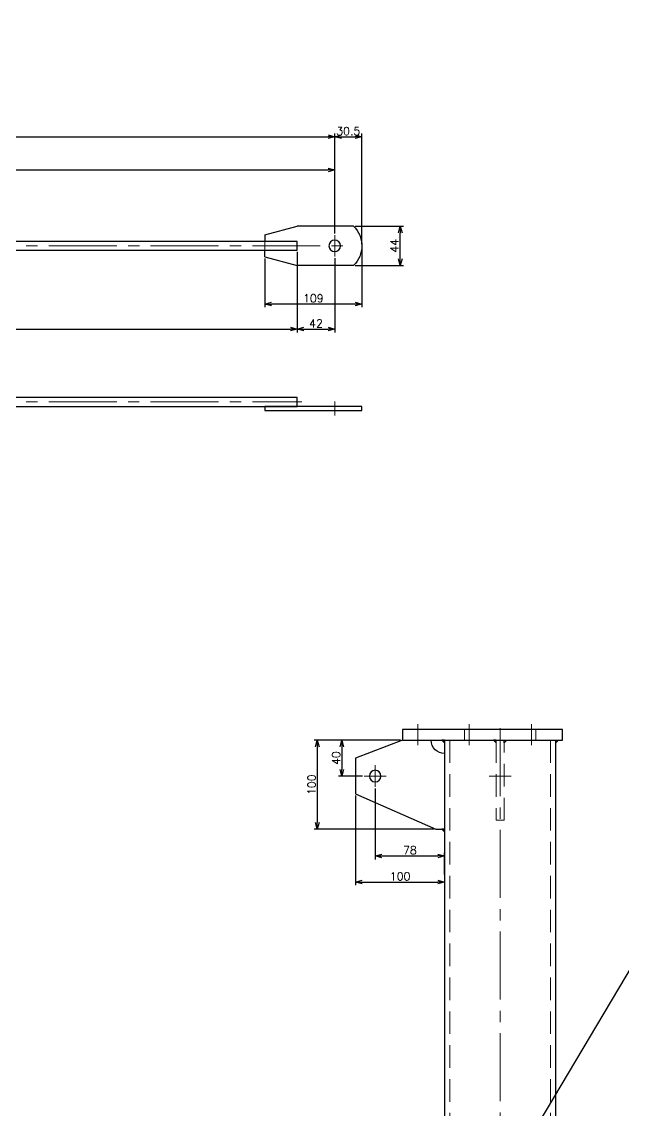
# Model space of a CAD drawing. Header units: millimetres. Extents: x -8731 to 85711, y -14522 to 31379.
# Drawn here: x 52993 to 53669, y -3110 to -1886 of the extents above; entities that cross this region are included whole.
import ezdxf

# ---------------------------------------------------------------- set-up
doc = ezdxf.new("R2010")
doc.units = ezdxf.units.MM
doc.header["$LTSCALE"] = 4
doc.header["$PDMODE"] = 99
doc.header["$PDSIZE"] = 1
doc.linetypes.add('CENTER2', pattern=[28.575, 19.05, -3.175, 3.175, -3.175])
doc.linetypes.add('HIDDEN', pattern=[9.525, 6.35, -3.175])
for name, color, linetype, lineweight in [('04_HIDDEN', 2, 'HIDDEN', 13), ('05_CENTER', 4, 'CENTER2', 13), ('08_DIM', 3, 'Continuous', 13)]:
    doc.layers.add(name, color=color, linetype=linetype, lineweight=lineweight)
doc.styles.add('KSS_TXT', font='txt.shx', dxfattribs={"bigfont": 'extfont2.shx'})
doc.dimstyles.new('KSS_DIM', dxfattribs={"dimscale": 3, "dimtxt": 3, "dimasz": 2.5, "dimexe": 1.25, "dimexo": 0.625, "dimtad": 1, "dimdsep": 46, "dimtxsty": 'KSS_TXT', "dimblk": 'OPEN30', "dimcen": 0, "dimazin": 2, "dimtfac": 0.75, "dimtmove": 0, "dimatfit": 3, "dimldrblk": 'OPEN30', "dimfxl": 1, "dimtolj": 1, "dimarcsym": 0})

# ---------------------------------------------------------------- blocks, each defined once
blk = doc.blocks.new('_Open30')
at = {"color": 0, "linetype": 'ByBlock', "lineweight": -2}
for p, q in [((-1, 0.27), (0, 0)), ((0, 0), (-1, -0.27)), ((0, 0), (-1, 0))]:
    blk.add_line(p, q, dxfattribs=at)
blk = doc.blocks.new('*D1136')
at = {"layer": '08_DIM', "color": 0, "lineweight": -2, "transparency": 16777216}
for p, q in [((53418.5, -2694), (53348.7, -2694)), ((53352.4, -2701.5), (53352.4, -2726.7)), ((53375.8, -2734.2), (53348.7, -2734.2))]:
    blk.add_line(p, q, dxfattribs=at)
at = {"layer": 'Defpoints', "color": 0, "transparency": 16777216}
for p in [(53420.4, -2694), (53352.4, -2734.2), (53377.7, -2734.2)]:
    blk.add_point(p, dxfattribs=at)
at = {"layer": '08_DIM', "color": 0, "lineweight": -2, "transparency": 16777216, "xscale": 7.5, "yscale": 7.5, "zscale": 7.5}
for p, rotation in [((53352.4, -2694), 90), ((53352.4, -2734.2), 270)]:
    blk.add_blockref('_Open30', p, dxfattribs=dict(at, rotation=rotation))
at = {"layer": '08_DIM', "color": 0, "transparency": 16777216, "insert": (53346, -2714.1), "char_height": 9, "attachment_point": 5, "rotation": 90, "style": 'KSS_TXT'}
blk.add_mtext('\\A1;40', dxfattribs=at)
blk = doc.blocks.new('*D1137')
at = {"layer": '08_DIM', "color": 0, "lineweight": -2, "transparency": 16777216}
for p, q in [((53389.9, -2748.4), (53389.9, -2827.9)), ((53397.4, -2824.1), (53460.4, -2824.1)), ((53467.9, -2845.1), (53467.9, -2820.4))]:
    blk.add_line(p, q, dxfattribs=at)
at = {"layer": 'Defpoints', "color": 0, "transparency": 16777216}
for p in [(53389.9, -2746.5), (53467.9, -2824.1), (53467.9, -2847)]:
    blk.add_point(p, dxfattribs=at)
at = {"layer": '08_DIM', "color": 0, "lineweight": -2, "transparency": 16777216, "xscale": 7.5, "yscale": 7.5, "zscale": 7.5, "rotation": 180}
blk.add_blockref('_Open30', (53389.9, -2824.1), dxfattribs=at)
at = {"layer": '08_DIM', "color": 0, "lineweight": -2, "transparency": 16777216, "xscale": 7.5, "yscale": 7.5, "zscale": 7.5}
blk.add_blockref('_Open30', (53467.9, -2824.1), dxfattribs=at)
at = {"layer": '08_DIM', "color": 0, "transparency": 16777216, "insert": (53428.9, -2817.7), "char_height": 9, "attachment_point": 5, "style": 'KSS_TXT'}
blk.add_mtext('\\A1;78', dxfattribs=at)
blk = doc.blocks.new('*D1138')
at = {"layer": '08_DIM', "color": 0, "lineweight": -2, "transparency": 16777216}
for p, q in [((53367.9, -2756.1), (53367.9, -2857.1)), ((53467.9, -2848.9), (53467.9, -2857.1)), ((53375.4, -2853.4), (53460.4, -2853.4))]:
    blk.add_line(p, q, dxfattribs=at)
at = {"layer": 'Defpoints', "color": 0, "transparency": 16777216}
for p in [(53367.9, -2754.2), (53467.9, -2847), (53467.9, -2853.4)]:
    blk.add_point(p, dxfattribs=at)
at = {"layer": '08_DIM', "color": 0, "lineweight": -2, "transparency": 16777216, "xscale": 7.5, "yscale": 7.5, "zscale": 7.5, "rotation": 180}
blk.add_blockref('_Open30', (53367.9, -2853.4), dxfattribs=at)
at = {"layer": '08_DIM', "color": 0, "lineweight": -2, "transparency": 16777216, "xscale": 7.5, "yscale": 7.5, "zscale": 7.5}
blk.add_blockref('_Open30', (53467.9, -2853.4), dxfattribs=at)
at = {"layer": '08_DIM', "color": 0, "transparency": 16777216, "insert": (53417.9, -2847), "char_height": 9, "attachment_point": 5, "style": 'KSS_TXT'}
blk.add_mtext('\\A1;100', dxfattribs=at)
blk = doc.blocks.new('*D1139')
at = {"layer": '08_DIM', "color": 0, "lineweight": -2, "transparency": 16777216}
for p, q in [((53418.5, -2694), (53321.2, -2694)), ((53324.9, -2701.5), (53324.9, -2786.5)), ((53456, -2794), (53321.2, -2794))]:
    blk.add_line(p, q, dxfattribs=at)
at = {"layer": 'Defpoints', "color": 0, "transparency": 16777216}
for p in [(53420.4, -2694), (53324.9, -2794), (53457.9, -2794)]:
    blk.add_point(p, dxfattribs=at)
at = {"layer": '08_DIM', "color": 0, "lineweight": -2, "transparency": 16777216, "xscale": 7.5, "yscale": 7.5, "zscale": 7.5}
for p, rotation in [((53324.9, -2694), 90), ((53324.9, -2794), 270)]:
    blk.add_blockref('_Open30', p, dxfattribs=dict(at, rotation=rotation))
at = {"layer": '08_DIM', "color": 0, "transparency": 16777216, "insert": (53318.5, -2744), "char_height": 9, "attachment_point": 5, "rotation": 90, "style": 'KSS_TXT'}
blk.add_mtext('\\A1;100', dxfattribs=at)
blk = doc.blocks.new('*D1190')
at = {"layer": '08_DIM', "color": 0, "linetype": 'ByBlock', "lineweight": -2, "transparency": 16777216}
for p, q in [((51537.4, -2144.9), (51537.4, -2235.4)), ((53302.4, -2144.9), (53302.4, -2235.4)), ((51544.9, -2231.7), (53294.9, -2231.7))]:
    blk.add_line(p, q, dxfattribs=at)
at = {"layer": 'Defpoints', "color": 0, "transparency": 16777216}
for p in [(51537.4, -2143.1), (53302.4, -2143.1), (53302.4, -2231.7)]:
    blk.add_point(p, dxfattribs=at)
at = {"layer": '08_DIM', "color": 0, "lineweight": -2, "transparency": 16777216, "xscale": 7.5, "yscale": 7.5, "zscale": 7.5, "rotation": 180}
blk.add_blockref('_Open30', (51537.4, -2231.7), dxfattribs=at)
at = {"layer": '08_DIM', "color": 0, "lineweight": -2, "transparency": 16777216, "xscale": 7.5, "yscale": 7.5, "zscale": 7.5}
blk.add_blockref('_Open30', (53302.4, -2231.7), dxfattribs=at)
at = {"layer": '08_DIM', "color": 0, "transparency": 16777216, "insert": (52419.9, -2225.3), "char_height": 9, "attachment_point": 5, "style": 'KSS_TXT'}
blk.add_mtext('\\A1;1765', dxfattribs=at)
blk = doc.blocks.new('*D1200')
at = {"layer": '08_DIM', "color": 0, "lineweight": -2, "transparency": 16777216}
for p, q in [((50927.1, -2124.3), (50927.1, -2011.7)), ((50934.6, -2015.5), (53336.9, -2015.5)), ((53344.4, -2124.3), (53344.4, -2011.7))]:
    blk.add_line(p, q, dxfattribs=at)
at = {"layer": 'Defpoints', "color": 0, "transparency": 16777216}
for p in [(53344.4, -2015.5), (50927.1, -2126.2), (53344.4, -2126.2)]:
    blk.add_point(p, dxfattribs=at)
at = {"layer": '08_DIM', "color": 0, "lineweight": -2, "transparency": 16777216, "xscale": 7.5, "yscale": 7.5, "zscale": 7.5, "rotation": 180}
blk.add_blockref('_Open30', (50927.1, -2015.5), dxfattribs=at)
at = {"layer": '08_DIM', "color": 0, "lineweight": -2, "transparency": 16777216, "xscale": 7.5, "yscale": 7.5, "zscale": 7.5}
blk.add_blockref('_Open30', (53344.4, -2015.5), dxfattribs=at)
at = {"layer": '08_DIM', "color": 0, "transparency": 16777216, "insert": (52138.3, -2009.1), "char_height": 9, "attachment_point": 5, "style": 'KSS_TXT'}
blk.add_mtext('\\A1;2417', dxfattribs=at)
blk = doc.blocks.new('*D1202')
at = {"layer": '08_DIM', "color": 0, "lineweight": -2, "transparency": 16777216}
for p, q in [((51537.4, -2131.2), (51537.4, -2049)), ((51544.9, -2052.8), (53336.9, -2052.8)), ((53344.4, -2124.3), (53344.4, -2049))]:
    blk.add_line(p, q, dxfattribs=at)
at = {"layer": 'Defpoints', "color": 0, "transparency": 16777216}
for p in [(53344.4, -2052.8), (53344.4, -2126.2), (51537.4, -2133.1)]:
    blk.add_point(p, dxfattribs=at)
at = {"layer": '08_DIM', "color": 0, "lineweight": -2, "transparency": 16777216, "xscale": 7.5, "yscale": 7.5, "zscale": 7.5, "rotation": 180}
blk.add_blockref('_Open30', (51537.4, -2052.8), dxfattribs=at)
at = {"layer": '08_DIM', "color": 0, "lineweight": -2, "transparency": 16777216, "xscale": 7.5, "yscale": 7.5, "zscale": 7.5}
blk.add_blockref('_Open30', (53344.4, -2052.8), dxfattribs=at)
at = {"layer": '08_DIM', "color": 0, "transparency": 16777216, "insert": (52440.9, -2046.4), "char_height": 9, "attachment_point": 5, "style": 'KSS_TXT'}
blk.add_mtext('\\A1;1807', dxfattribs=at)
blk = doc.blocks.new('A$C1421197A_1')
at = {"color": 0}
blk.add_lwpolyline([(-1606, 5), (159, 5), (159, -5), (-1606, -5)], close=True, dxfattribs=at)
blk.add_lwpolyline([(-1678.5, -5), (-1569.5, -5), (-1569.5, -9.5), (-1678.5, -9.5)], close=True)
at = {"layer": '05_CENTER', "color": 0}
for p, q in [((-1648, -15.2), (-1648, 0.6)), ((159, 0), (-1611.1, 0))]:
    blk.add_line(p, q, dxfattribs=at)
blk = doc.blocks.new('A$C15074038_1')
at = {"color": 0}
for p, q in [((-1786.4, 22), (-1723.3, 22)), ((-1686.8, 12.5), (-1723.3, 22)), ((-1686.8, 12.5), (-1686.8, 5)), ((-1686.8, -12.5), (-1686.8, -5)), ((-1786.4, -22), (-1723.3, -22)), ((-1686.8, -12.5), (-1723.3, -22))]:
    blk.add_line(p, q, dxfattribs=at)
blk.add_lwpolyline([(-1723.3, 5), (41.7, 5), (41.7, -5), (-1723.3, -5)], close=True, dxfattribs=at)
blk.add_circle((-1765.3, 0), 6.5, dxfattribs=at)
blk.add_arc((-1765.3, 0), 30.5, 133.8371, 226.1629, dxfattribs=at)
at = {"layer": '04_HIDDEN', "color": 0}
blk.add_line((-1686.8, 5), (-1686.8, -5), dxfattribs=at)
at = {"layer": '05_CENTER', "color": 0}
for p, q in [((41.7, 0), (-1777.2, 0)), ((-1765.3, -11.9), (-1765.3, 11.9))]:
    blk.add_line(p, q, dxfattribs=at)
blk = doc.blocks.new('*D4202')
at = {"layer": '08_DIM', "color": 0, "lineweight": -2, "transparency": 16777216}
for p, q in [((53302.4, -2144.9), (53302.4, -2235.4)), ((53344.4, -2151.9), (53344.4, -2235.4)), ((53309.9, -2231.7), (53336.9, -2231.7))]:
    blk.add_line(p, q, dxfattribs=at)
at = {"layer": 'Defpoints', "color": 0, "transparency": 16777216}
for p in [(53302.4, -2143.1), (53344.4, -2150), (53344.4, -2231.7)]:
    blk.add_point(p, dxfattribs=at)
at = {"layer": '08_DIM', "color": 0, "lineweight": -2, "transparency": 16777216, "xscale": 7.5, "yscale": 7.5, "zscale": 7.5, "rotation": 180}
blk.add_blockref('_Open30', (53302.4, -2231.7), dxfattribs=at)
at = {"layer": '08_DIM', "color": 0, "lineweight": -2, "transparency": 16777216, "xscale": 7.5, "yscale": 7.5, "zscale": 7.5}
blk.add_blockref('_Open30', (53344.4, -2231.7), dxfattribs=at)
at = {"layer": '08_DIM', "color": 0, "transparency": 16777216, "insert": (53323.4, -2225.3), "char_height": 9, "attachment_point": 5, "style": 'KSS_TXT'}
blk.add_mtext('\\A1;42', dxfattribs=at)
blk = doc.blocks.new('*D4203')
at = {"layer": '08_DIM', "color": 0, "lineweight": -2, "transparency": 16777216}
for p, q in [((53367.4, -2116.1), (53421.8, -2116.1)), ((53418.1, -2152.6), (53418.1, -2123.6)), ((53367.4, -2160.1), (53421.8, -2160.1))]:
    blk.add_line(p, q, dxfattribs=at)
at = {"layer": 'Defpoints', "color": 0, "transparency": 16777216}
for p in [(53365.5, -2116.1), (53418.1, -2116.1), (53365.5, -2160.1)]:
    blk.add_point(p, dxfattribs=at)
at = {"layer": '08_DIM', "color": 0, "lineweight": -2, "transparency": 16777216, "xscale": 7.5, "yscale": 7.5, "zscale": 7.5}
for p, rotation in [((53418.1, -2116.1), 90), ((53418.1, -2160.1), 270)]:
    blk.add_blockref('_Open30', p, dxfattribs=dict(at, rotation=rotation))
at = {"layer": '08_DIM', "color": 0, "transparency": 16777216, "insert": (53411.7, -2138.1), "char_height": 9, "attachment_point": 5, "rotation": 90, "style": 'KSS_TXT'}
blk.add_mtext('\\A1;44', dxfattribs=at)
blk = doc.blocks.new('*D4204')
at = {"layer": '08_DIM', "color": 0, "lineweight": -2, "transparency": 16777216}
for p, q in [((53374.9, -2139.9), (53374.9, -2207.2)), ((53265.9, -2152.4), (53265.9, -2207.2)), ((53367.4, -2203.5), (53273.4, -2203.5))]:
    blk.add_line(p, q, dxfattribs=at)
at = {"layer": 'Defpoints', "color": 0, "transparency": 16777216}
for p in [(53374.9, -2138.1), (53265.9, -2150.6), (53265.9, -2203.5)]:
    blk.add_point(p, dxfattribs=at)
at = {"layer": '08_DIM', "color": 0, "lineweight": -2, "transparency": 16777216, "xscale": 7.5, "yscale": 7.5, "zscale": 7.5, "rotation": 180}
blk.add_blockref('_Open30', (53265.9, -2203.5), dxfattribs=at)
at = {"layer": '08_DIM', "color": 0, "lineweight": -2, "transparency": 16777216, "xscale": 7.5, "yscale": 7.5, "zscale": 7.5}
blk.add_blockref('_Open30', (53374.9, -2203.5), dxfattribs=at)
at = {"layer": '08_DIM', "color": 0, "transparency": 16777216, "insert": (53320.4, -2197.1), "char_height": 9, "attachment_point": 5, "style": 'KSS_TXT'}
blk.add_mtext('\\A1;109', dxfattribs=at)
blk = doc.blocks.new('*D4205')
at = {"layer": '08_DIM', "color": 0, "lineweight": -2, "transparency": 16777216}
for p, q in [((53344.4, -2124.3), (53344.4, -2011.7)), ((53351.9, -2015.5), (53367.4, -2015.5)), ((53374.9, -2136.2), (53374.9, -2011.7))]:
    blk.add_line(p, q, dxfattribs=at)
at = {"layer": 'Defpoints', "color": 0, "transparency": 16777216}
for p in [(53374.9, -2015.5), (53344.4, -2126.2), (53374.9, -2138.1)]:
    blk.add_point(p, dxfattribs=at)
at = {"layer": '08_DIM', "color": 0, "lineweight": -2, "transparency": 16777216, "xscale": 7.5, "yscale": 7.5, "zscale": 7.5, "rotation": 180}
blk.add_blockref('_Open30', (53344.4, -2015.5), dxfattribs=at)
at = {"layer": '08_DIM', "color": 0, "lineweight": -2, "transparency": 16777216, "xscale": 7.5, "yscale": 7.5, "zscale": 7.5}
blk.add_blockref('_Open30', (53374.9, -2015.5), dxfattribs=at)
at = {"layer": '08_DIM', "color": 0, "transparency": 16777216, "insert": (53359.7, -2009.1), "char_height": 9, "attachment_point": 5, "style": 'KSS_TXT'}
blk.add_mtext('\\A1;30.5', dxfattribs=at)
blk = doc.blocks.new('A$C48715C6C_1')
at = {"color": 0}
for p, q in [((-62.5, 16), (-62.5, 847)), ((62.5, 847), (62.5, 16)), ((110, 847), (162.5, 826.7)), ((162.5, 826.7), (162.5, 786.7)), ((162.5, 786.7), (72.5, 747)), ((72.5, 747), (62.5, 747)), ((62.5, 136), (72.5, 136)), ((182.5, 80), (72.5, 136)), ((182.5, 40), (182.5, 80)), ((125, 16), (182.5, 40))]:
    blk.add_line(p, q, dxfattribs=at)
for points in [[(-70, 859), (110, 859), (110, 847), (-70, 847)], [(-62.5, 16), (-112.5, 16), (-112.5, 136), (-82.5, 166), (-62.5, 166)], [(-4.5, 16), (4.5, 16), (4.5, 166), (-4.5, 166)], [(-125, 0), (125, 0), (125, 16), (-125, 16)]]:
    blk.add_lwpolyline(points, close=True, dxfattribs=at)
at = {"color": 3}
for points in [[(-62.5, 847), (-65.5, 847), (-62.5, 844), (-62.5, 844)], [(-4.5, 847), (-7.5, 847), (-4.5, 844), (-4.5, 844)], [(4.5, 847), (7.5, 847), (4.5, 844), (4.5, 844)], [(62.5, 847), (65.5, 847), (62.5, 844), (62.5, 844)], [(62.5, 747), (65.5, 747), (62.5, 744), (62.5, 744)], [(-62.5, 166), (-65.5, 166), (-62.5, 169), (-62.5, 169)], [(62.5, 136), (65.5, 136), (62.5, 139), (62.5, 139)], [(-112.5, 16), (-115.5, 16), (-112.5, 19), (-112.5, 19)], [(-62.5, 16), (-65.5, 16), (-62.5, 19), (-62.5, 19)], [(-4.5, 16), (-7.5, 16), (-4.5, 19), (-4.5, 19)], [(4.5, 16), (7.5, 16), (4.5, 19), (4.5, 19)], [(62.5, 16), (65.5, 16), (62.5, 19), (62.5, 19)]]:
    blk.add_lwpolyline(points, close=True, dxfattribs=at)
at = {"color": 0}
for centre in [(140.5, 806.7), (160.5, 59.9)]:
    blk.add_circle(centre, 6.5, dxfattribs=at)
for centre, start, end in [((62.5, 847), 270, 0), ((-62.5, 16), 90, 180), ((62.5, 16), 0, 90)]:
    blk.add_arc(centre, 15, start, end, dxfattribs=at)
at = {"layer": '04_HIDDEN'}
for p, q in [((-40, 847), (-40, 859)), ((40, 847), (40, 859)), ((-56.5, 847), (-56.5, 16)), ((56.5, 847), (56.5, 16)), ((-40, 0), (-40, 16)), ((40, 0), (40, 16))]:
    blk.add_line(p, q, dxfattribs=at)
blk.add_lwpolyline([(-4.5, 847), (4.5, 847), (4.5, 757), (-4.5, 757)], close=True, dxfattribs=at)
at = {"layer": '05_CENTER'}
for p, q in [((-35, 865), (-35, 841.4)), ((0, -15.9), (0, 866.2)), ((35, 865), (35, 841.4)), ((92.5, 865), (92.5, 841.4)), ((140.5, 819), (140.5, 794.5)), ((12.3, 806.7), (-12.3, 806.7)), ((152.8, 806.7), (128.2, 806.7)), ((160.5, 47.6), (160.5, 72.1)), ((172.8, 59.9), (148.2, 59.9)), ((-100, -10.5), (-100, 25.6)), ((100, -10.5), (100, 25.6))]:
    blk.add_line(p, q, dxfattribs=at)

msp = doc.modelspace()

# ---------------------------------------------------------------- linework, layer by layer
at = {"color": 2}
msp.add_line((54308.90413, -1886.17185), (53267.79786, -3638.3532), dxfattribs=at)

# ---------------------------------------------------------------- block references
at = {"xscale": -1}
for name, p in [('A$C15074038_1', (51579.12581, -2138.07125)), ('A$C1421197A_1', (51696.40478, -2313.59185)), ('A$C48715C6C_1', (53530.42191, -3540.97575))]:
    msp.add_blockref(name, p, dxfattribs=at)

# ---------------------------------------------------------------- dimensions: what is measured, and where the dimension line sits
at = {"layer": '08_DIM'}
dim = msp.add_linear_dim(base=(53344.40478, -2015.46501), p1=(50927.12581, -2126.16713), p2=(53344.40478, -2126.16713), dimstyle='KSS_DIM', override={"dimscale": 3, "dimdec": 0}, dxfattribs=at)
dim.commit()
dim.dimension.update_dxf_attribs({"geometry": '*D1200', "text_midpoint": (52138.26418, -2015.46501), "dimtype": 160})
for base, p1, p2, picture, middle in [((53374.90478, -2015.46501), (53344.40478, -2126.16713), (53374.90478, -2138.07125), '*D4205', (53359.65478, -2009.08376)), ((53265.90478, -2203.45573), (53374.90478, -2138.07125), (53265.90478, -2150.57125), '*D4204', (53320.40478, -2197.08073)), ((53344.40478, -2231.66326), (53302.40478, -2143.07125), (53344.40478, -2149.97536), '*D4202', (53323.40478, -2225.28826))]:
    dim = msp.add_linear_dim(base=base, p1=p1, p2=p2, dimstyle='KSS_DIM', dxfattribs=at)
    dim.commit()
    dim.dimension.update_dxf_attribs({"geometry": picture, "text_midpoint": middle})
dim = msp.add_linear_dim(base=(53344.40478, -2052.79036), p1=(51537.40256, -2133.07125), p2=(53344.40478, -2126.16713), dimstyle='KSS_DIM', override={"dimdec": 0}, dxfattribs=at)
dim.commit()
dim.dimension.update_dxf_attribs({"geometry": '*D1202', "text_midpoint": (52440.90367, -2046.41536)})
dim = msp.add_linear_dim(base=(53418.09768, -2116.07125), p1=(53365.52941, -2160.07125), p2=(53365.52941, -2116.07125), angle=90, dimstyle='KSS_DIM', dxfattribs=at)
dim.commit()
dim.dimension.update_dxf_attribs({"geometry": '*D4203', "text_midpoint": (53411.72268, -2138.07125)})
for base, p1, p2, angle, override, picture, middle in [((53302.40478, -2231.66326), (51537.40256, -2143.07125), (53302.40478, -2143.07125), 180, {"dimdec": 0}, '*D1190', (52419.90367, -2225.28201)), ((53324.91441, -2793.97575), (53420.42191, -2693.97575), (53457.92191, -2793.97575), 270, {"dimscale": 3}, '*D1139', (53318.53941, -2743.97575)), ((53352.40075, -2734.22959), (53420.42191, -2693.97575), (53377.66806, -2734.22959), 270, {"dimscale": 3, "dimdec": 0}, '*D1136', (53346.02575, -2714.10267)), ((53467.92191, -2824.11467), (53389.92191, -2746.48344), (53467.92191, -2846.97575), 180, {"dimscale": 3}, '*D1137', (53428.92191, -2817.73967)), ((53467.92191, -2853.35361), (53367.92191, -2754.22959), (53467.92191, -2846.97575), 180, {"dimscale": 3}, '*D1138', (53417.92191, -2846.97861))]:
    dim = msp.add_linear_dim(base=base, p1=p1, p2=p2, angle=angle, dimstyle='KSS_DIM', override=override, dxfattribs=at)
    dim.commit()
    dim.dimension.update_dxf_attribs({"geometry": picture, "text_midpoint": middle})

doc.saveas('drawing.dxf')
